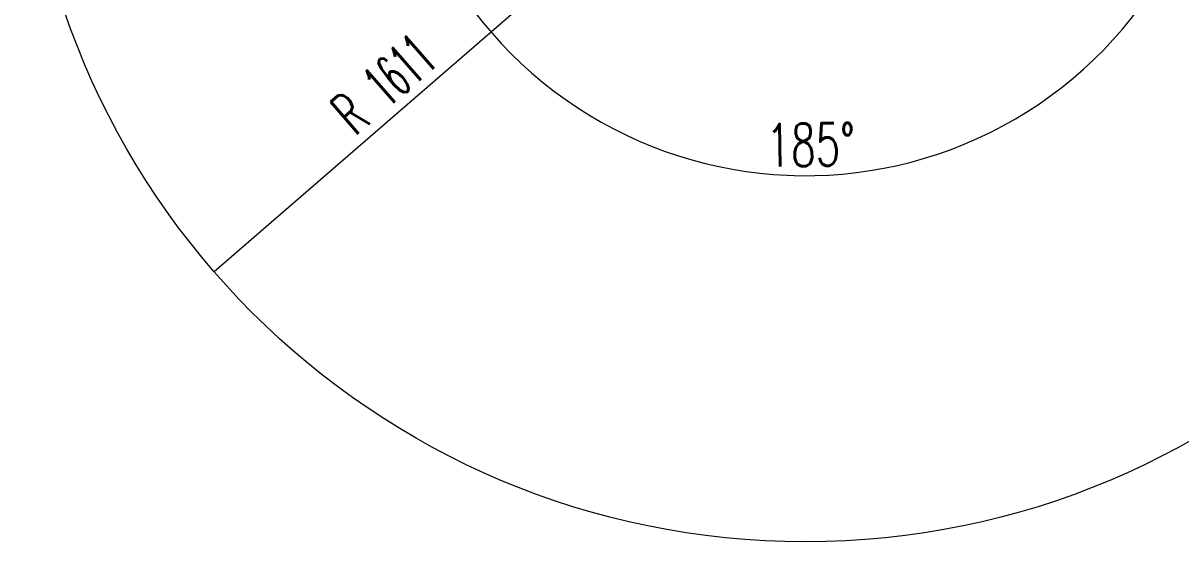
# Model space of a CAD drawing. Header units: millimetres. Extents: x 0 to 508, y 0 to 297.
# Drawn here: x 252.4 to 347.8, y 128.2 to 170.9 of the extents above; entities that cross this region are included whole.
import ezdxf

# ---------------------------------------------------------------- set-up
doc = ezdxf.new("R2010")
doc.units = ezdxf.units.MM
doc.layers.add('12', color=7, linetype='Continuous', true_color=0xffffff)
doc.layers.add('201', color=7, linetype='Continuous', true_color=0xffffff)
doc.styles.add('dinschmal', font='simplex.shx')
doc.dimstyles.get("Standard").update_dxf_attribs({"dimtxt": 0.18, "dimasz": 0.18, "dimexe": 0.18, "dimexo": 0.0625, "dimgap": 0.09, "dimtad": 0, "dimtih": 1, "dimtoh": 1, "dimdec": 4, "dimzin": 0, "dimdsep": 46, "dimtxsty": 'Standard', "dimcen": 0.09, "dimadec": 0, "dimazin": 0, "dimtfac": 1, "dimtdec": 4, "dimtofl": 0, "dimtmove": 0, "dimatfit": 3, "dimfxl": 1, "dimtolj": 1, "dimtzin": 0, "dimarcsym": 0})

# ---------------------------------------------------------------- blocks, each defined once
blk = doc.blocks.new('_U0')
at = {"layer": '201', "color": 250, "lineweight": 13}
blk.add_arc((316.862029, 192.606874), 34.265448, 175, 359.999943, dxfattribs=at)
at = {"layer": '201', "color": 250, "lineweight": 18}
for points in [[(282.726971, 195.593304), (282.97088, 192.071541), (282.051069, 192.12841), (282.726971, 195.593304)], [(351.127478, 192.606874), (351.498823, 189.096259), (350.577555, 189.119766), (351.127478, 192.606874)]]:
    blk.add_solid(points, dxfattribs=at)
at = {"layer": '201', "color": 250, "linetype": 'Continuous', "lineweight": 18, "insert": (317.314135, 159.144479), "char_height": 3.5, "attachment_point": 8, "rotation": 0.77406767, "line_spacing_factor": 0.843373, "style": 'dinschmal'}
blk.add_mtext('\\W0.6764;185%%d', dxfattribs=at)
blk = doc.blocks.new('_U2')
at = {"layer": '201', "color": 250, "lineweight": 13}
blk.add_line((316.862029, 192.606874), (268.156752, 150.413159), dxfattribs=at)
at = {"layer": '201', "color": 250, "lineweight": 18}
blk.add_solid([(268.156752, 150.413159), (270.500424, 153.053142), (271.103846, 152.356602), (268.156752, 150.413159)], dxfattribs=at)
at = {"layer": '201', "color": 250, "linetype": 'Continuous', "lineweight": 18, "char_height": 3.5, "attachment_point": 8, "rotation": 40.90260742, "line_spacing_factor": 0.843373, "style": 'dinschmal'}
for s, insert in [('\\W0.4714;1611', (284.586276, 165.704616)), ('\\W0.5833;R', (280.485933, 162.152461))]:
    blk.add_mtext(s, dxfattribs=dict(at, insert=insert))

msp = doc.modelspace()

# ---------------------------------------------------------------- linework, layer by layer
at = {"layer": '12', "color": 250, "linetype": 'Continuous', "lineweight": 18}
msp.add_circle((316.862, 192.607), 64.44, dxfattribs=at)

# ---------------------------------------------------------------- block references
at = {"layer": '201', "color": 250, "linetype": 'Continuous', "lineweight": 18}
msp.add_blockref('_U0', (0, 0), dxfattribs=at)

# ---------------------------------------------------------------- dimensions: what is measured, and where the dimension line sits
dim = msp.add_radius_dim(center=(316.862, 192.607), mpoint=(268.157, 150.413), dimstyle='Standard', override={"dimtxt": 3.5, "dimasz": 3.5, "dimexe": 1.5, "dimexo": 0.5, "dimgap": 1.75, "dimtad": 1, "dimtih": 0, "dimtoh": 0, "dimdec": 0, "dimlfac": 25, "dimzin": 8, "dimdsep": 46, "dimlunit": 2, "dimpost": 'R<>', "dimtxsty": 'dinschmal', "dimsah": 1, "dimse1": 0, "dimse2": 0, "dimsd1": 0, "dimsd2": 0, "dimclrd": 250, "dimclre": 250, "dimclrt": 250, "dimtol": 0, "dimtm": -0.1, "dimtfac": 0.7, "dimtdec": 3, "dimtofl": 1, "dimtmove": 0, "dimtzin": 8, "dimlwd": 13, "dimlwe": 13}, dxfattribs=at)
dim.commit()
dim.dimension.update_dxf_attribs({"geometry": '_U2', "text_midpoint": (283.787, 163.954), "dimtype": 164})

doc.saveas('drawing.dxf')
